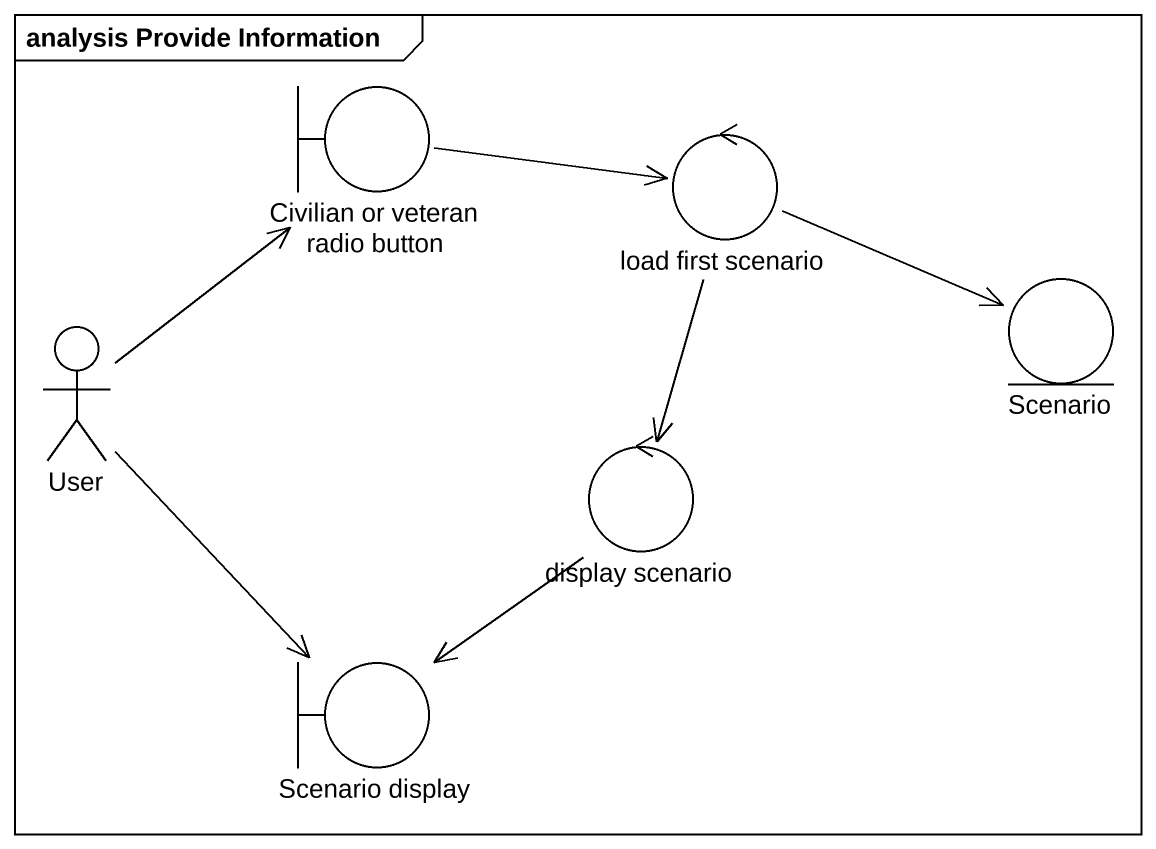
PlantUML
@startuml
mainframe analysis Provide Information
boundary "Civilian or veteran radio button" as Civilian_or_veteran_radio
control "load first scenario" as load_first_scenario
actor User
entity Scenario
control "display scenario" as display_scenario
boundary "Scenario display" as Scenario_display
Civilian_or_veteran_radio -right-> load_first_scenario
load_first_scenario -right-> Scenario
load_first_scenario --> display_scenario
User -up-> Civilian_or_veteran_radio
User --> Scenario_display
display_scenario --> Scenario_display
@enduml
